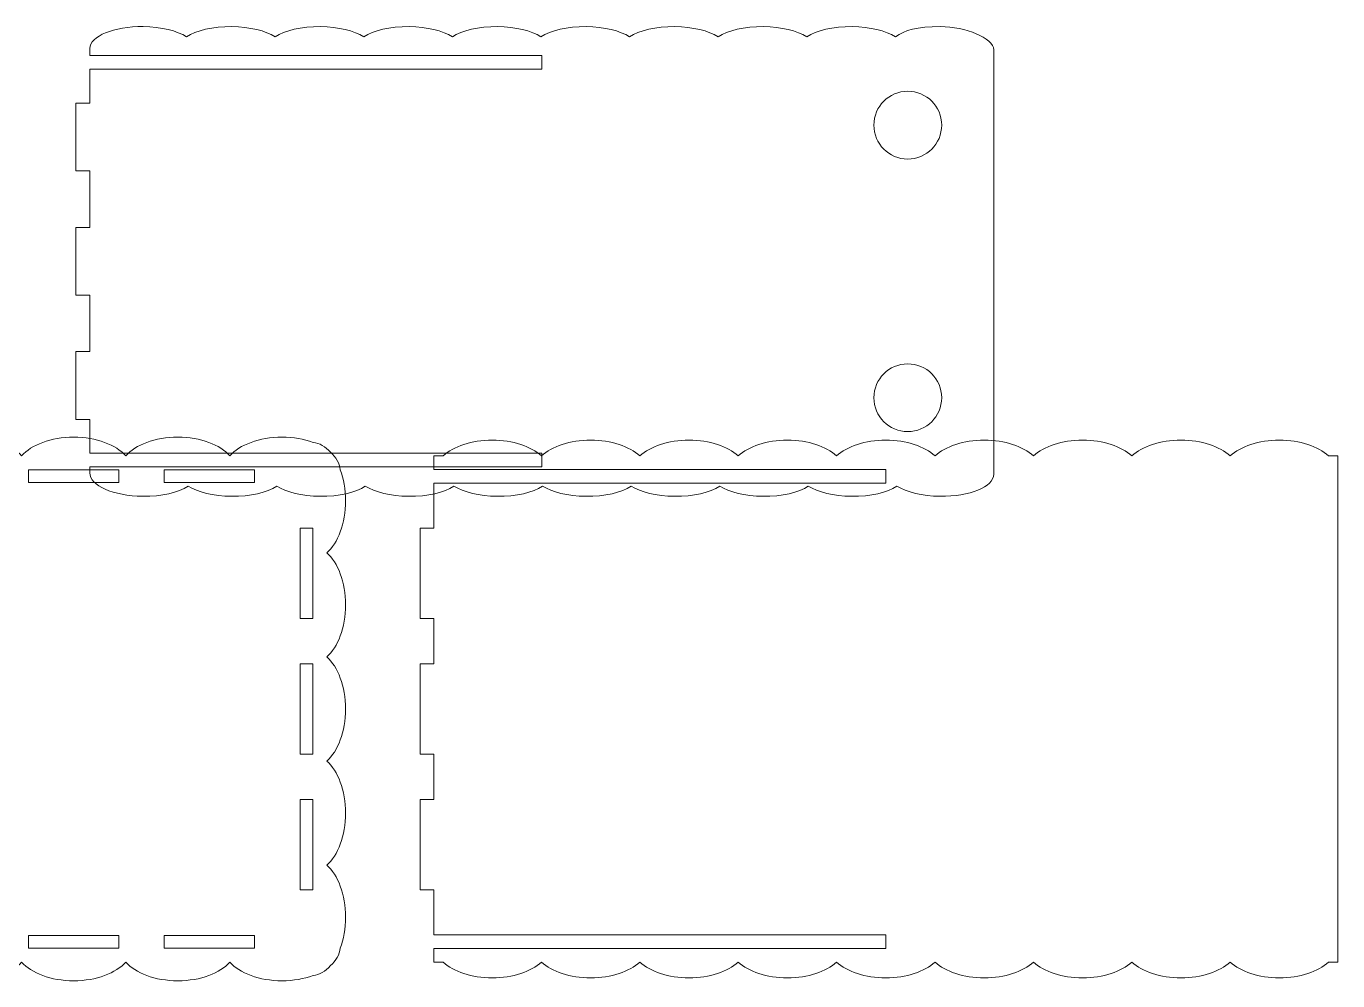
# Model space of a CAD drawing. Header units: millimetres. Extents: x 163 to 1278, y -605 to 37.
# Drawn here: x 484.1 to 774.3, y -388.1 to -176.9 of the extents above; entities that cross this region are included whole.
import ezdxf

# ---------------------------------------------------------------- set-up
doc = ezdxf.new("R2010")
doc.units = ezdxf.units.MM
doc.header["$MEASUREMENT"] = 0
doc.layers.add('Layer 1', color=7, linetype='Continuous')

msp = doc.modelspace()

# ---------------------------------------------------------------- linework, layer by layer
at = {"layer": 'Layer 1', "color": 250, "lineweight": 9}
for points, knots in [([(698.12, -182.1122), (698.1201, -179.3394), (691.7638, -177.0083), (686.4009, -176.9386), (686.4009, -176.9386), (681.038, -176.8689), (678.4706, -177.7803), (676.371, -179.1731), (676.371, -179.1731), (674.251, -177.8684), (670.7574, -176.9901), (666.7966, -176.9386), (666.7966, -176.9386), (662.5782, -176.8837), (658.8662, -177.7803), (656.7667, -179.173), (656.7667, -179.173), (654.6467, -177.8683), (651.1531, -176.9901), (647.1924, -176.9386), (647.1924, -176.9386), (642.974, -176.8837), (639.2621, -177.7803), (637.1625, -179.1731), (637.1625, -179.1731), (635.0425, -177.8684), (631.5489, -176.9901), (627.5881, -176.9386), (627.5881, -176.9386), (623.3697, -176.8837), (619.6578, -177.7803), (617.5582, -179.1731), (617.5582, -179.1731), (615.4382, -177.8684), (611.9446, -176.9901), (607.9838, -176.9386), (607.9838, -176.9386), (603.7654, -176.8837), (600.0534, -177.7803), (597.9539, -179.173), (597.9539, -179.173), (595.8339, -177.8683), (592.3403, -176.9901), (588.3796, -176.9386), (588.3796, -176.9386), (584.1612, -176.8837), (580.4493, -177.7803), (578.3497, -179.1731), (578.3497, -179.1731), (576.2297, -177.8684), (572.7361, -176.9901), (568.7753, -176.9386), (568.7753, -176.9386), (564.5569, -176.8837), (560.845, -177.7803), (558.7454, -179.1731), (558.7454, -179.1731), (556.6254, -177.8684), (553.1318, -176.9901), (549.171, -176.9386), (549.171, -176.9386), (544.9526, -176.8837), (541.2406, -177.7803), (539.1411, -179.173), (539.1411, -179.173), (537.0211, -177.8683), (533.5275, -176.9901), (529.5668, -176.9386), (529.5668, -176.9386), (525.3484, -176.8837), (521.6365, -177.7803), (519.5369, -179.1731), (519.5369, -179.1731), (517.4169, -177.8684), (513.9233, -176.9901), (509.9625, -176.9386), (509.9625, -176.9386), (503.455, -176.8539), (498.1511, -179.0331), (498.1159, -181.8059), (498.1159, -181.8059), (498.1156, -181.8295), (498.1167, -181.853), (498.1171, -181.8766), (498.1171, -181.8766), (498.1171, -181.8766), (498.1171, -183.359), (498.1171, -183.359), (498.1171, -183.359), (498.1171, -183.359), (598.1171, -183.359), (598.1171, -183.359), (598.1171, -183.359), (598.1171, -183.359), (598.1171, -186.359), (598.1171, -186.359), (598.1171, -186.359), (598.1171, -186.359), (498.1171, -186.359), (498.1171, -186.359), (498.1171, -186.359), (498.1171, -186.359), (498.1171, -193.859), (498.1171, -193.859), (498.1171, -193.859), (498.1171, -193.859), (495.0171, -193.859), (495.0171, -193.859), (495.0171, -193.859), (495.0171, -193.859), (495.0171, -208.859), (495.0171, -208.859), (495.0171, -208.859), (495.0171, -208.859), (498.1171, -208.859), (498.1171, -208.859), (498.1171, -208.859), (498.1171, -208.859), (498.1171, -221.359), (498.1171, -221.359), (498.1171, -221.359), (498.1171, -221.359), (495.0171, -221.359), (495.0171, -221.359), (495.0171, -221.359), (495.0171, -221.359), (495.0171, -236.359), (495.0171, -236.359), (495.0171, -236.359), (495.0171, -236.359), (498.1171, -236.359), (498.1171, -236.359), (498.1171, -236.359), (498.1171, -236.359), (498.1171, -248.8589), (498.1171, -248.8589), (498.1171, -248.8589), (498.1171, -248.8589), (495.0171, -248.8589), (495.0171, -248.8589), (495.0171, -248.8589), (495.0171, -248.8589), (495.0171, -263.8589), (495.0171, -263.8589), (495.0171, -263.8589), (495.0171, -263.8589), (498.1171, -263.8589), (498.1171, -263.8589), (498.1171, -263.8589), (498.1171, -263.8589), (498.1171, -271.3589), (498.1171, -271.3589), (498.1171, -271.3589), (498.1171, -271.3589), (598.1171, -271.3589), (598.1171, -271.3589), (598.1171, -271.3589), (598.1171, -271.3589), (598.1171, -274.3589), (598.1171, -274.3589), (598.1171, -274.3589), (598.1171, -274.3589), (498.1171, -274.3589), (498.1171, -274.3589), (498.1171, -274.3589), (498.1171, -274.3589), (498.1171, -275.7044), (498.1171, -275.7044), (498.1171, -275.7044), (498.0819, -278.4771), (503.3287, -280.7934), (509.8362, -280.878), (509.8362, -280.878), (514.0546, -280.9329), (517.7665, -280.0363), (519.8661, -278.6435), (519.8661, -278.6435), (521.9861, -279.9482), (525.4797, -280.8265), (529.4405, -280.878), (529.4405, -280.878), (533.6589, -280.9329), (537.3709, -280.0363), (539.4704, -278.6436), (539.4704, -278.6436), (541.5904, -279.9483), (545.084, -280.8265), (549.0447, -280.878), (549.0447, -280.878), (553.2631, -280.9329), (556.975, -280.0363), (559.0746, -278.6435), (559.0746, -278.6435), (561.1946, -279.9482), (564.6882, -280.8265), (568.649, -280.878), (568.649, -280.878), (572.8674, -280.9329), (576.5793, -280.0363), (578.6789, -278.6435), (578.6789, -278.6435), (580.7989, -279.9482), (584.2925, -280.8265), (588.2533, -280.878), (588.2533, -280.878), (592.4717, -280.9329), (596.1837, -280.0363), (598.2832, -278.6436), (598.2832, -278.6436), (600.4032, -279.9483), (603.8968, -280.8265), (607.8575, -280.878), (607.8575, -280.878), (612.0759, -280.9329), (615.7878, -280.0363), (617.8874, -278.6435), (617.8874, -278.6435), (620.0074, -279.9482), (623.501, -280.8265), (627.4618, -280.878), (627.4618, -280.878), (631.6802, -280.9329), (635.3921, -280.0363), (637.4917, -278.6435), (637.4917, -278.6435), (639.6117, -279.9482), (643.1053, -280.8265), (647.0661, -280.878), (647.0661, -280.878), (651.2845, -280.9329), (654.9965, -280.0363), (657.096, -278.6436), (657.096, -278.6436), (659.216, -279.9483), (662.7096, -280.8265), (666.6703, -280.878), (666.6703, -280.878), (670.8887, -280.9329), (674.6006, -280.0363), (676.7002, -278.6435), (676.7002, -278.6435), (678.8202, -279.9482), (682.3138, -280.8265), (686.2746, -280.878), (686.2746, -280.878), (692.7821, -280.9627), (698.128, -278.7837), (698.1212, -276.0107), (698.1212, -276.0107), (698.1212, -276.0107), (698.12, -182.1122), (698.12, -182.1122)], [0, 0, 0, 0, 0.015625, 0.015625, 0.015625, 0.015625, 0.03125, 0.03125, 0.03125, 0.03125, 0.046875, 0.046875, 0.046875, 0.046875, 0.0625, 0.0625, 0.0625, 0.0625, 0.078125, 0.078125, 0.078125, 0.078125, 0.09375, 0.09375, 0.09375, 0.09375, 0.109375, 0.109375, 0.109375, 0.109375, 0.125, 0.125, 0.125, 0.125, 0.140625, 0.140625, 0.140625, 0.140625, 0.15625, 0.15625, 0.15625, 0.15625, 0.171875, 0.171875, 0.171875, 0.171875, 0.1875, 0.1875, 0.1875, 0.1875, 0.203125, 0.203125, 0.203125, 0.203125, 0.21875, 0.21875, 0.21875, 0.21875, 0.234375, 0.234375, 0.234375, 0.234375, 0.25, 0.25, 0.25, 0.25, 0.265625, 0.265625, 0.265625, 0.265625, 0.28125, 0.28125, 0.28125, 0.28125, 0.296875, 0.296875, 0.296875, 0.296875, 0.3125, 0.3125, 0.3125, 0.3125, 0.328125, 0.328125, 0.328125, 0.328125, 0.34375, 0.34375, 0.34375, 0.34375, 0.359375, 0.359375, 0.359375, 0.359375, 0.375, 0.375, 0.375, 0.375, 0.390625, 0.390625, 0.390625, 0.390625, 0.40625, 0.40625, 0.40625, 0.40625, 0.421875, 0.421875, 0.421875, 0.421875, 0.4375, 0.4375, 0.4375, 0.4375, 0.453125, 0.453125, 0.453125, 0.453125, 0.46875, 0.46875, 0.46875, 0.46875, 0.484375, 0.484375, 0.484375, 0.484375, 0.5, 0.5, 0.5, 0.5, 0.515625, 0.515625, 0.515625, 0.515625, 0.53125, 0.53125, 0.53125, 0.53125, 0.546875, 0.546875, 0.546875, 0.546875, 0.5625, 0.5625, 0.5625, 0.5625, 0.578125, 0.578125, 0.578125, 0.578125, 0.59375, 0.59375, 0.59375, 0.59375, 0.609375, 0.609375, 0.609375, 0.609375, 0.625, 0.625, 0.625, 0.625, 0.640625, 0.640625, 0.640625, 0.640625, 0.65625, 0.65625, 0.65625, 0.65625, 0.671875, 0.671875, 0.671875, 0.671875, 0.6875, 0.6875, 0.6875, 0.6875, 0.703125, 0.703125, 0.703125, 0.703125, 0.71875, 0.71875, 0.71875, 0.71875, 0.734375, 0.734375, 0.734375, 0.734375, 0.75, 0.75, 0.75, 0.75, 0.765625, 0.765625, 0.765625, 0.765625, 0.78125, 0.78125, 0.78125, 0.78125, 0.796875, 0.796875, 0.796875, 0.796875, 0.8125, 0.8125, 0.8125, 0.8125, 0.828125, 0.828125, 0.828125, 0.828125, 0.84375, 0.84375, 0.84375, 0.84375, 0.859375, 0.859375, 0.859375, 0.859375, 0.875, 0.875, 0.875, 0.875, 0.890625, 0.890625, 0.890625, 0.890625, 0.90625, 0.90625, 0.90625, 0.90625, 0.921875, 0.921875, 0.921875, 0.921875, 0.9375, 0.9375, 0.9375, 0.9375, 0.953125, 0.953125, 0.953125, 0.953125, 0.96875, 0.96875, 0.96875, 0.96875, 1, 1, 1, 1]), ([(679.1099, -191.2452), (674.9678, -191.2452), (671.6099, -194.6031), (671.6099, -198.7452), (671.6099, -198.7452), (671.6099, -202.8873), (674.9678, -206.2452), (679.1099, -206.2452), (679.1099, -206.2452), (683.252, -206.2452), (686.6099, -202.8873), (686.6099, -198.7452), (686.6099, -198.7452), (686.6099, -194.6031), (683.252, -191.2452), (679.1099, -191.2452)], [0, 0, 0, 0, 0.2, 0.2, 0.2, 0.2, 0.4, 0.4, 0.4, 0.4, 0.6, 0.6, 0.6, 0.6, 1, 1, 1, 1]), ([(679.1099, -251.5702), (674.9678, -251.5702), (671.6099, -254.9281), (671.6099, -259.0702), (671.6099, -259.0702), (671.6099, -263.2123), (674.9678, -266.5702), (679.1099, -266.5702), (679.1099, -266.5702), (683.252, -266.5702), (686.6099, -263.2123), (686.6099, -259.0702), (686.6099, -259.0702), (686.6099, -254.9281), (683.252, -251.5702), (679.1099, -251.5702)], [0, 0, 0, 0, 0.2, 0.2, 0.2, 0.2, 0.4, 0.4, 0.4, 0.4, 0.6, 0.6, 0.6, 0.6, 1, 1, 1, 1])]:
    msp.add_open_spline(points, degree=3, knots=knots, dxfattribs=at)
at = {"layer": 'Layer 1', "color": 250, "lineweight": 20}
for points, knots in [([(550.5567, -293.3856), (550.5567, -293.3856), (550.5567, -293.3862), (550.5567, -293.3862), (550.5567, -293.3862), (553.0173, -295.5227), (554.7026, -299.8787), (554.7026, -304.9054), (554.7026, -304.9054), (554.7026, -309.9321), (553.0173, -314.2882), (550.5567, -316.4247), (550.5567, -316.4247), (550.5567, -316.4247), (550.5567, -316.4253), (550.5567, -316.4253), (550.5567, -316.4253), (553.0173, -318.5618), (554.7026, -322.9178), (554.7026, -327.9445), (554.7026, -327.9445), (554.7026, -332.9712), (553.0172, -337.3273), (550.5567, -339.4637), (550.5567, -339.4637), (550.5567, -339.4637), (550.5567, -339.4643), (550.5567, -339.4643), (550.5567, -339.4643), (553.0172, -341.6007), (554.7026, -345.9568), (554.7026, -350.9835), (554.7026, -350.9835), (554.7026, -356.0102), (553.0173, -360.3663), (550.5567, -362.5028), (550.5567, -362.5028), (550.5567, -362.5028), (550.5567, -362.5034), (550.5567, -362.5034), (550.5567, -362.5034), (553.0173, -364.6399), (554.7026, -368.9959), (554.7026, -374.0226), (554.7026, -374.0226), (554.7026, -376.5506), (554.276, -378.9086), (553.5392, -380.9004), (553.5392, -380.9004), (553.4148, -382.3194), (552.6265, -383.6353), (551.3528, -384.7432), (551.3528, -384.7432), (550.246, -386.0148), (548.9313, -386.802), (547.514, -386.9268), (547.514, -386.9268), (545.5219, -387.6638), (543.1635, -388.0906), (540.6349, -388.0906), (540.6349, -388.0906), (535.608, -388.0906), (531.2518, -386.4052), (529.1154, -383.9444), (529.1154, -383.9444), (526.979, -386.4052), (522.6227, -388.0906), (517.5958, -388.0906), (517.5958, -388.0906), (512.5689, -388.0906), (508.2126, -386.4051), (506.0763, -383.9444), (506.0763, -383.9444), (503.94, -386.4051), (499.5837, -388.0906), (494.5568, -388.0906), (494.5568, -388.0906), (489.5299, -388.0906), (485.1737, -386.4052), (483.0373, -383.9444), (483.0373, -383.9444), (480.9009, -386.4052), (476.5446, -388.0906), (471.5177, -388.0906), (471.5177, -388.0906), (466.4908, -388.0906), (462.1346, -386.4052), (459.9982, -383.9444), (459.9982, -383.9444), (457.8618, -386.4052), (453.5055, -388.0906), (448.4786, -388.0906), (448.4786, -388.0906), (445.9501, -388.0906), (443.5916, -387.6638), (441.5997, -386.9268), (441.5997, -386.9268), (440.1815, -386.8021), (438.8663, -386.0142), (437.7589, -384.7415), (437.7589, -384.7415), (436.4868, -383.6346), (435.6993, -382.3197), (435.5745, -380.902), (435.5745, -380.902), (434.8374, -378.9099), (434.4106, -376.5513), (434.4106, -374.0226), (434.4106, -374.0226), (434.4106, -368.9957), (436.096, -364.6395), (438.5568, -362.5031), (438.5568, -362.5031), (436.096, -360.3667), (434.4106, -356.0104), (434.4106, -350.9835), (434.4106, -350.9835), (434.4106, -345.9566), (436.0961, -341.6003), (438.5568, -339.464), (438.5568, -339.464), (436.0961, -337.3277), (434.4106, -332.9714), (434.4106, -327.9445), (434.4106, -327.9445), (434.4106, -322.9176), (436.096, -318.5614), (438.5568, -316.425), (438.5568, -316.425), (436.096, -314.2886), (434.4106, -309.9323), (434.4106, -304.9054), (434.4106, -304.9054), (434.4106, -299.8785), (436.096, -295.5223), (438.5568, -293.3859), (438.5568, -293.3859), (436.096, -291.2495), (434.4106, -286.8932), (434.4106, -281.8663), (434.4106, -281.8663), (434.4106, -279.3376), (434.8374, -276.9791), (435.5745, -274.9869), (435.5745, -274.9869), (435.6993, -273.5692), (436.4869, -272.2545), (437.7589, -271.1474), (437.7589, -271.1474), (438.8662, -269.8745), (440.1815, -269.0868), (441.5997, -268.9621), (441.5997, -268.9621), (443.5917, -268.2251), (445.9501, -267.7983), (448.4786, -267.7983), (448.4786, -267.7983), (453.5055, -267.7983), (457.8618, -269.4837), (459.9982, -271.9445), (459.9982, -271.9445), (462.1346, -269.4837), (466.4908, -267.7983), (471.5177, -267.7983), (471.5177, -267.7983), (476.5446, -267.7983), (480.9009, -269.4837), (483.0373, -271.9445), (483.0373, -271.9445), (485.1737, -269.4837), (489.5299, -267.7983), (494.5568, -267.7983), (494.5568, -267.7983), (499.5837, -267.7983), (503.94, -269.4838), (506.0763, -271.9445), (506.0763, -271.9445), (508.2126, -269.4838), (512.5689, -267.7983), (517.5958, -267.7983), (517.5958, -267.7983), (522.6227, -267.7983), (526.979, -269.4837), (529.1154, -271.9445), (529.1154, -271.9445), (531.2518, -269.4837), (535.608, -267.7983), (540.6349, -267.7983), (540.6349, -267.7983), (543.1635, -267.7983), (545.5219, -268.2251), (547.514, -268.9621), (547.514, -268.9621), (548.9313, -269.0869), (550.2459, -269.8742), (551.3528, -271.1457), (551.3528, -271.1457), (552.6265, -272.2534), (553.4148, -273.5696), (553.5392, -274.9885), (553.5392, -274.9885), (554.2759, -276.9803), (554.7026, -279.3383), (554.7026, -281.8663), (554.7026, -281.8663), (554.7026, -286.893), (553.0173, -291.2491), (550.5567, -293.3856)], [0, 0, 0, 0, 0.01886792, 0.01886792, 0.01886792, 0.01886792, 0.03773585, 0.03773585, 0.03773585, 0.03773585, 0.05660377, 0.05660377, 0.05660377, 0.05660377, 0.0754717, 0.0754717, 0.0754717, 0.0754717, 0.09433962, 0.09433962, 0.09433962, 0.09433962, 0.11320755, 0.11320755, 0.11320755, 0.11320755, 0.13207547, 0.13207547, 0.13207547, 0.13207547, 0.1509434, 0.1509434, 0.1509434, 0.1509434, 0.16981132, 0.16981132, 0.16981132, 0.16981132, 0.18867925, 0.18867925, 0.18867925, 0.18867925, 0.20754717, 0.20754717, 0.20754717, 0.20754717, 0.22641509, 0.22641509, 0.22641509, 0.22641509, 0.24528302, 0.24528302, 0.24528302, 0.24528302, 0.26415094, 0.26415094, 0.26415094, 0.26415094, 0.28301887, 0.28301887, 0.28301887, 0.28301887, 0.30188679, 0.30188679, 0.30188679, 0.30188679, 0.32075472, 0.32075472, 0.32075472, 0.32075472, 0.33962264, 0.33962264, 0.33962264, 0.33962264, 0.35849057, 0.35849057, 0.35849057, 0.35849057, 0.37735849, 0.37735849, 0.37735849, 0.37735849, 0.39622642, 0.39622642, 0.39622642, 0.39622642, 0.41509434, 0.41509434, 0.41509434, 0.41509434, 0.43396226, 0.43396226, 0.43396226, 0.43396226, 0.45283019, 0.45283019, 0.45283019, 0.45283019, 0.47169811, 0.47169811, 0.47169811, 0.47169811, 0.49056604, 0.49056604, 0.49056604, 0.49056604, 0.50943396, 0.50943396, 0.50943396, 0.50943396, 0.52830189, 0.52830189, 0.52830189, 0.52830189, 0.54716981, 0.54716981, 0.54716981, 0.54716981, 0.56603774, 0.56603774, 0.56603774, 0.56603774, 0.58490566, 0.58490566, 0.58490566, 0.58490566, 0.60377358, 0.60377358, 0.60377358, 0.60377358, 0.62264151, 0.62264151, 0.62264151, 0.62264151, 0.64150943, 0.64150943, 0.64150943, 0.64150943, 0.66037736, 0.66037736, 0.66037736, 0.66037736, 0.67924528, 0.67924528, 0.67924528, 0.67924528, 0.69811321, 0.69811321, 0.69811321, 0.69811321, 0.71698113, 0.71698113, 0.71698113, 0.71698113, 0.73584906, 0.73584906, 0.73584906, 0.73584906, 0.75471698, 0.75471698, 0.75471698, 0.75471698, 0.77358491, 0.77358491, 0.77358491, 0.77358491, 0.79245283, 0.79245283, 0.79245283, 0.79245283, 0.81132075, 0.81132075, 0.81132075, 0.81132075, 0.83018868, 0.83018868, 0.83018868, 0.83018868, 0.8490566, 0.8490566, 0.8490566, 0.8490566, 0.86792453, 0.86792453, 0.86792453, 0.86792453, 0.88679245, 0.88679245, 0.88679245, 0.88679245, 0.90566038, 0.90566038, 0.90566038, 0.90566038, 0.9245283, 0.9245283, 0.9245283, 0.9245283, 0.94339623, 0.94339623, 0.94339623, 0.94339623, 0.96226415, 0.96226415, 0.96226415, 0.96226415, 1, 1, 1, 1]), ([(774.2511, -383.9444), (774.2511, -383.9444), (774.2511, -379.8541), (774.2511, -379.8541), (774.2511, -379.8541), (774.2511, -379.8541), (774.2511, -276.0347), (774.2511, -276.0347), (774.2511, -276.0347), (774.2511, -276.0347), (774.2511, -271.9444), (774.2511, -271.9444), (774.2511, -271.9444), (774.2511, -271.9444), (772.2141, -271.9444), (772.2141, -271.9444), (772.2141, -271.9444), (769.9169, -269.8415), (765.9002, -268.4481), (761.3293, -268.4481), (761.3293, -268.4481), (756.7583, -268.4481), (752.7417, -269.8415), (750.4445, -271.9444), (750.4445, -271.9444), (748.1473, -269.8415), (744.1307, -268.4481), (739.5597, -268.4481), (739.5597, -268.4481), (734.9888, -268.4481), (730.9722, -269.8415), (728.675, -271.9444), (728.675, -271.9444), (726.3778, -269.8415), (722.3611, -268.4481), (717.7902, -268.4481), (717.7902, -268.4481), (713.2192, -268.4481), (709.2026, -269.8415), (706.9054, -271.9444), (706.9054, -271.9444), (704.6082, -269.8415), (700.5916, -268.4481), (696.0206, -268.4481), (696.0206, -268.4481), (691.4496, -268.4481), (687.433, -269.8415), (685.1358, -271.9444), (685.1358, -271.9444), (682.8386, -269.8415), (678.822, -268.4481), (674.251, -268.4481), (674.251, -268.4481), (669.68, -268.4481), (665.6634, -269.8415), (663.3662, -271.9444), (663.3662, -271.9444), (661.069, -269.8415), (657.0524, -268.4481), (652.4814, -268.4481), (652.4814, -268.4481), (647.9105, -268.4481), (643.8938, -269.8415), (641.5966, -271.9444), (641.5966, -271.9444), (639.2994, -269.8415), (635.2828, -268.4481), (630.7119, -268.4481), (630.7119, -268.4481), (626.1409, -268.4481), (622.1243, -269.8415), (619.8271, -271.9444), (619.8271, -271.9444), (617.5299, -269.8415), (613.5133, -268.4481), (608.9423, -268.4481), (608.9423, -268.4481), (604.3713, -268.4481), (600.3547, -269.8415), (598.0575, -271.9444), (598.0575, -271.9444), (595.7603, -269.8415), (591.7437, -268.4481), (587.1727, -268.4481), (587.1727, -268.4481), (582.6018, -268.4481), (578.5851, -269.8415), (576.2879, -271.9444), (576.2879, -271.9444), (576.2879, -271.9444), (574.2509, -271.9444), (574.2509, -271.9444), (574.2509, -271.9444), (574.2509, -271.9444), (574.2509, -274.9444), (574.2509, -274.9444), (574.2509, -274.9444), (574.2509, -274.9444), (674.251, -274.9444), (674.251, -274.9444), (674.251, -274.9444), (674.251, -274.9444), (674.251, -277.9444), (674.251, -277.9444), (674.251, -277.9444), (674.251, -277.9444), (574.2509, -277.9444), (574.2509, -277.9444), (574.2509, -277.9444), (574.2509, -277.9444), (574.2509, -287.9444), (574.2509, -287.9444), (574.2509, -287.9444), (574.2509, -287.9444), (571.2509, -287.9444), (571.2509, -287.9444), (571.2509, -287.9444), (571.2509, -287.9444), (571.2509, -307.9444), (571.2509, -307.9444), (571.2509, -307.9444), (571.2509, -307.9444), (574.2509, -307.9444), (574.2509, -307.9444), (574.2509, -307.9444), (574.2509, -307.9444), (574.2509, -317.9444), (574.2509, -317.9444), (574.2509, -317.9444), (574.2509, -317.9444), (571.2509, -317.9444), (571.2509, -317.9444), (571.2509, -317.9444), (571.2509, -317.9444), (571.2509, -337.9444), (571.2509, -337.9444), (571.2509, -337.9444), (571.2509, -337.9444), (574.2509, -337.9444), (574.2509, -337.9444), (574.2509, -337.9444), (574.2509, -337.9444), (574.2509, -347.9444), (574.2509, -347.9444), (574.2509, -347.9444), (574.2509, -347.9444), (571.2509, -347.9444), (571.2509, -347.9444), (571.2509, -347.9444), (571.2509, -347.9444), (571.2509, -367.9444), (571.2509, -367.9444), (571.2509, -367.9444), (571.2509, -367.9444), (574.2509, -367.9444), (574.2509, -367.9444), (574.2509, -367.9444), (574.2509, -367.9444), (574.2509, -377.9444), (574.2509, -377.9444), (574.2509, -377.9444), (574.2509, -377.9444), (674.251, -377.9444), (674.251, -377.9444), (674.251, -377.9444), (674.251, -377.9444), (674.251, -380.9444), (674.251, -380.9444), (674.251, -380.9444), (674.251, -380.9444), (574.2509, -380.9444), (574.2509, -380.9444), (574.2509, -380.9444), (574.2509, -380.9444), (574.2509, -383.9444), (574.2509, -383.9444), (574.2509, -383.9444), (574.2509, -383.9444), (576.2879, -383.9444), (576.2879, -383.9444), (576.2879, -383.9444), (578.5851, -386.0473), (582.6018, -387.4407), (587.1727, -387.4407), (587.1727, -387.4407), (591.7437, -387.4407), (595.7603, -386.0473), (598.0575, -383.9444), (598.0575, -383.9444), (600.3547, -386.0473), (604.3713, -387.4407), (608.9423, -387.4407), (608.9423, -387.4407), (613.5133, -387.4407), (617.5299, -386.0473), (619.8271, -383.9444), (619.8271, -383.9444), (622.1243, -386.0473), (626.1409, -387.4407), (630.7119, -387.4407), (630.7119, -387.4407), (635.2828, -387.4407), (639.2994, -386.0473), (641.5966, -383.9444), (641.5966, -383.9444), (643.8938, -386.0473), (647.9105, -387.4407), (652.4814, -387.4407), (652.4814, -387.4407), (657.0524, -387.4407), (661.069, -386.0473), (663.3662, -383.9444), (663.3662, -383.9444), (665.6634, -386.0473), (669.68, -387.4407), (674.251, -387.4407), (674.251, -387.4407), (678.822, -387.4407), (682.8386, -386.0473), (685.1358, -383.9444), (685.1358, -383.9444), (687.433, -386.0473), (691.4496, -387.4407), (696.0206, -387.4407), (696.0206, -387.4407), (700.5916, -387.4407), (704.6082, -386.0473), (706.9054, -383.9444), (706.9054, -383.9444), (709.2026, -386.0473), (713.2192, -387.4407), (717.7902, -387.4407), (717.7902, -387.4407), (722.3611, -387.4407), (726.3778, -386.0473), (728.675, -383.9444), (728.675, -383.9444), (730.9722, -386.0473), (734.9888, -387.4407), (739.5597, -387.4407), (739.5597, -387.4407), (744.1307, -387.4407), (748.1473, -386.0473), (750.4445, -383.9444), (750.4445, -383.9444), (752.7417, -386.0473), (756.7583, -387.4407), (761.3293, -387.4407), (761.3293, -387.4407), (765.9002, -387.4407), (769.9169, -386.0473), (772.2141, -383.9444), (772.2141, -383.9444), (772.2141, -383.9444), (774.2511, -383.9444), (774.2511, -383.9444)], [0, 0, 0, 0, 0.01538462, 0.01538462, 0.01538462, 0.01538462, 0.03076923, 0.03076923, 0.03076923, 0.03076923, 0.04615385, 0.04615385, 0.04615385, 0.04615385, 0.06153846, 0.06153846, 0.06153846, 0.06153846, 0.07692308, 0.07692308, 0.07692308, 0.07692308, 0.09230769, 0.09230769, 0.09230769, 0.09230769, 0.10769231, 0.10769231, 0.10769231, 0.10769231, 0.12307692, 0.12307692, 0.12307692, 0.12307692, 0.13846154, 0.13846154, 0.13846154, 0.13846154, 0.15384615, 0.15384615, 0.15384615, 0.15384615, 0.16923077, 0.16923077, 0.16923077, 0.16923077, 0.18461538, 0.18461538, 0.18461538, 0.18461538, 0.2, 0.2, 0.2, 0.2, 0.21538462, 0.21538462, 0.21538462, 0.21538462, 0.23076923, 0.23076923, 0.23076923, 0.23076923, 0.24615385, 0.24615385, 0.24615385, 0.24615385, 0.26153846, 0.26153846, 0.26153846, 0.26153846, 0.27692308, 0.27692308, 0.27692308, 0.27692308, 0.29230769, 0.29230769, 0.29230769, 0.29230769, 0.30769231, 0.30769231, 0.30769231, 0.30769231, 0.32307692, 0.32307692, 0.32307692, 0.32307692, 0.33846154, 0.33846154, 0.33846154, 0.33846154, 0.35384615, 0.35384615, 0.35384615, 0.35384615, 0.36923077, 0.36923077, 0.36923077, 0.36923077, 0.38461538, 0.38461538, 0.38461538, 0.38461538, 0.4, 0.4, 0.4, 0.4, 0.41538462, 0.41538462, 0.41538462, 0.41538462, 0.43076923, 0.43076923, 0.43076923, 0.43076923, 0.44615385, 0.44615385, 0.44615385, 0.44615385, 0.46153846, 0.46153846, 0.46153846, 0.46153846, 0.47692308, 0.47692308, 0.47692308, 0.47692308, 0.49230769, 0.49230769, 0.49230769, 0.49230769, 0.50769231, 0.50769231, 0.50769231, 0.50769231, 0.52307692, 0.52307692, 0.52307692, 0.52307692, 0.53846154, 0.53846154, 0.53846154, 0.53846154, 0.55384615, 0.55384615, 0.55384615, 0.55384615, 0.56923077, 0.56923077, 0.56923077, 0.56923077, 0.58461538, 0.58461538, 0.58461538, 0.58461538, 0.6, 0.6, 0.6, 0.6, 0.61538462, 0.61538462, 0.61538462, 0.61538462, 0.63076923, 0.63076923, 0.63076923, 0.63076923, 0.64615385, 0.64615385, 0.64615385, 0.64615385, 0.66153846, 0.66153846, 0.66153846, 0.66153846, 0.67692308, 0.67692308, 0.67692308, 0.67692308, 0.69230769, 0.69230769, 0.69230769, 0.69230769, 0.70769231, 0.70769231, 0.70769231, 0.70769231, 0.72307692, 0.72307692, 0.72307692, 0.72307692, 0.73846154, 0.73846154, 0.73846154, 0.73846154, 0.75384615, 0.75384615, 0.75384615, 0.75384615, 0.76923077, 0.76923077, 0.76923077, 0.76923077, 0.78461538, 0.78461538, 0.78461538, 0.78461538, 0.8, 0.8, 0.8, 0.8, 0.81538462, 0.81538462, 0.81538462, 0.81538462, 0.83076923, 0.83076923, 0.83076923, 0.83076923, 0.84615385, 0.84615385, 0.84615385, 0.84615385, 0.86153846, 0.86153846, 0.86153846, 0.86153846, 0.87692308, 0.87692308, 0.87692308, 0.87692308, 0.89230769, 0.89230769, 0.89230769, 0.89230769, 0.90769231, 0.90769231, 0.90769231, 0.90769231, 0.92307692, 0.92307692, 0.92307692, 0.92307692, 0.93846154, 0.93846154, 0.93846154, 0.93846154, 0.95384615, 0.95384615, 0.95384615, 0.95384615, 0.96923077, 0.96923077, 0.96923077, 0.96923077, 1, 1, 1, 1]), ([(484.5567, -277.8444), (484.5567, -277.8444), (484.5567, -275.0444), (484.5567, -275.0444), (484.5567, -275.0444), (484.5567, -275.0444), (504.5567, -275.0444), (504.5567, -275.0444), (504.5567, -275.0444), (504.5567, -275.0444), (504.5567, -277.8444), (504.5567, -277.8444), (504.5567, -277.8444), (504.5567, -277.8444), (484.5567, -277.8444), (484.5567, -277.8444)], [0, 0, 0, 0, 0.2, 0.2, 0.2, 0.2, 0.4, 0.4, 0.4, 0.4, 0.6, 0.6, 0.6, 0.6, 1, 1, 1, 1]), ([(514.5567, -277.8444), (514.5567, -277.8444), (514.5567, -275.0444), (514.5567, -275.0444), (514.5567, -275.0444), (514.5567, -275.0444), (534.5567, -275.0444), (534.5567, -275.0444), (534.5567, -275.0444), (534.5567, -275.0444), (534.5567, -277.8444), (534.5567, -277.8444), (534.5567, -277.8444), (534.5567, -277.8444), (514.5567, -277.8444), (514.5567, -277.8444)], [0, 0, 0, 0, 0.2, 0.2, 0.2, 0.2, 0.4, 0.4, 0.4, 0.4, 0.6, 0.6, 0.6, 0.6, 1, 1, 1, 1]), ([(544.6567, -287.9444), (544.6567, -287.9444), (547.4567, -287.9444), (547.4567, -287.9444), (547.4567, -287.9444), (547.4567, -287.9444), (547.4567, -307.9444), (547.4567, -307.9444), (547.4567, -307.9444), (547.4567, -307.9444), (544.6567, -307.9444), (544.6567, -307.9444), (544.6567, -307.9444), (544.6567, -307.9444), (544.6567, -287.9444), (544.6567, -287.9444)], [0, 0, 0, 0, 0.2, 0.2, 0.2, 0.2, 0.4, 0.4, 0.4, 0.4, 0.6, 0.6, 0.6, 0.6, 1, 1, 1, 1]), ([(544.6567, -317.9444), (544.6567, -317.9444), (547.4567, -317.9444), (547.4567, -317.9444), (547.4567, -317.9444), (547.4567, -317.9444), (547.4567, -337.9444), (547.4567, -337.9444), (547.4567, -337.9444), (547.4567, -337.9444), (544.6567, -337.9444), (544.6567, -337.9444), (544.6567, -337.9444), (544.6567, -337.9444), (544.6567, -317.9444), (544.6567, -317.9444)], [0, 0, 0, 0, 0.2, 0.2, 0.2, 0.2, 0.4, 0.4, 0.4, 0.4, 0.6, 0.6, 0.6, 0.6, 1, 1, 1, 1]), ([(544.6567, -347.9444), (544.6567, -347.9444), (547.4567, -347.9444), (547.4567, -347.9444), (547.4567, -347.9444), (547.4567, -347.9444), (547.4567, -367.9444), (547.4567, -367.9444), (547.4567, -367.9444), (547.4567, -367.9444), (544.6567, -367.9444), (544.6567, -367.9444), (544.6567, -367.9444), (544.6567, -367.9444), (544.6567, -347.9444), (544.6567, -347.9444)], [0, 0, 0, 0, 0.2, 0.2, 0.2, 0.2, 0.4, 0.4, 0.4, 0.4, 0.6, 0.6, 0.6, 0.6, 1, 1, 1, 1]), ([(484.5567, -380.8444), (484.5567, -380.8444), (484.5567, -378.0444), (484.5567, -378.0444), (484.5567, -378.0444), (484.5567, -378.0444), (504.5567, -378.0444), (504.5567, -378.0444), (504.5567, -378.0444), (504.5567, -378.0444), (504.5567, -380.8444), (504.5567, -380.8444), (504.5567, -380.8444), (504.5567, -380.8444), (484.5567, -380.8444), (484.5567, -380.8444)], [0, 0, 0, 0, 0.2, 0.2, 0.2, 0.2, 0.4, 0.4, 0.4, 0.4, 0.6, 0.6, 0.6, 0.6, 1, 1, 1, 1]), ([(514.5567, -380.8444), (514.5567, -380.8444), (514.5567, -378.0444), (514.5567, -378.0444), (514.5567, -378.0444), (514.5567, -378.0444), (534.5567, -378.0444), (534.5567, -378.0444), (534.5567, -378.0444), (534.5567, -378.0444), (534.5567, -380.8444), (534.5567, -380.8444), (534.5567, -380.8444), (534.5567, -380.8444), (514.5567, -380.8444), (514.5567, -380.8444)], [0, 0, 0, 0, 0.2, 0.2, 0.2, 0.2, 0.4, 0.4, 0.4, 0.4, 0.6, 0.6, 0.6, 0.6, 1, 1, 1, 1])]:
    msp.add_open_spline(points, degree=3, knots=knots, dxfattribs=at)

doc.saveas('drawing.dxf')
